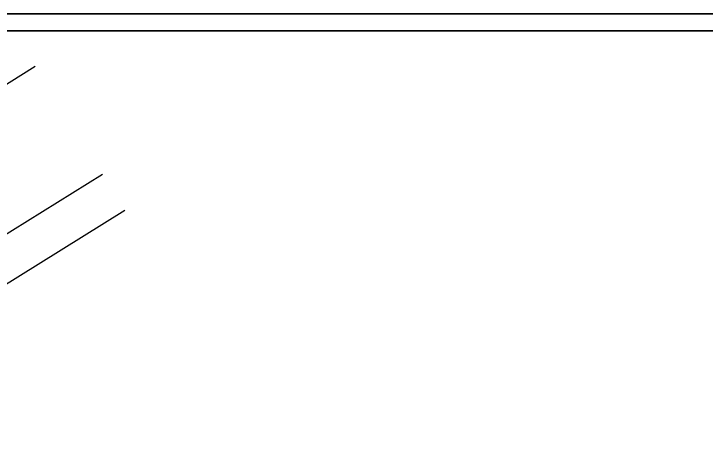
# Model space of a CAD drawing. Header units: inches. Extents: x -7543 to -822, y 102837 to 190349.
# Drawn here: x -836.9711 to -836.8076, y 102837.3372 to 102837.4395 of the extents above; entities that cross this region are included whole.
import ezdxf

# ---------------------------------------------------------------- set-up
doc = ezdxf.new("R2010")
doc.units = ezdxf.units.IN
doc.header["$MEASUREMENT"] = 0
doc.layers.get('0').update_dxf_attribs({"lineweight": 25})
doc.layers.add('ARSA', color=7, linetype='Continuous', lineweight=30)
doc.layers.add('DUVAR', color=7, linetype='Continuous', lineweight=35, true_color=0xfc4642)

msp = doc.modelspace()

# ---------------------------------------------------------------- linework, layer by layer
msp.add_line((-837.04828, 102837.32876), (-836.94484, 102837.39315))
at = {"layer": 'ARSA', "color": 40}
for p, q in [((-837.05669, 102837.37065), (-836.96598, 102837.42711)), ((-837.04847, 102837.34042), (-836.95012, 102837.40164))]:
    msp.add_line(p, q, dxfattribs=at)
at = {"layer": 'DUVAR'}
for p, q in [((-837.60507, 102837.43946), (-821.98956, 102837.43946)), ((-837.60107, 102837.43546), (-821.99356, 102837.43546))]:
    msp.add_line(p, q, dxfattribs=at)

doc.saveas('drawing.dxf')
